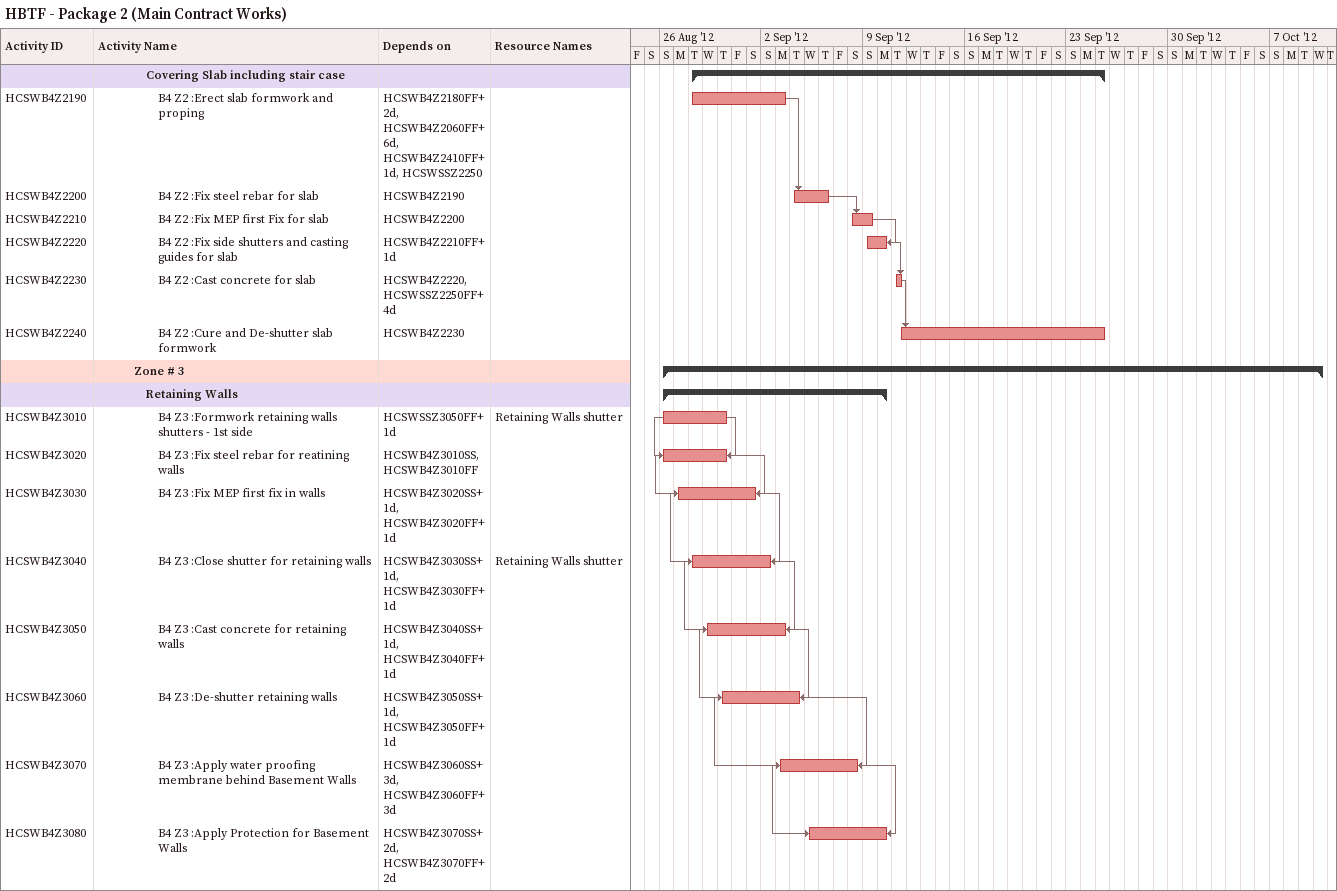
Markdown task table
HBTF - Package 2 (Main Contract Works)

| ID | Level | Task | Start | Finish | Predecessors | Resources |
|---|---|---|---|---|---|---|
|  | 5 | **Covering Slab including stair case** | 2012-08-28 | 2012-09-25 |  |  |
| HCSWB4Z2190 | 6 | B4 Z2 :Erect slab formwork and proping | 2012-08-28 | 2012-09-03 | HCSWB4Z2180FF+2d, HCSWB4Z2060FF+6d, HCSWB4Z2410FF+1d, HCSWSSZ2250 |  |
| HCSWB4Z2200 | 6 | B4 Z2 :Fix steel rebar for slab | 2012-09-04 | 2012-09-06 | HCSWB4Z2190 |  |
| HCSWB4Z2210 | 6 | B4 Z2 :Fix MEP first Fix for slab | 2012-09-08 | 2012-09-09 | HCSWB4Z2200 |  |
| HCSWB4Z2220 | 6 | B4 Z2 :Fix side shutters and casting guides for slab | 2012-09-09 | 2012-09-10 | HCSWB4Z2210FF+1d |  |
| HCSWB4Z2230 | 6 | B4 Z2 :Cast concrete for slab | 2012-09-11 | 2012-09-11 | HCSWB4Z2220, HCSWSSZ2250FF+4d |  |
| HCSWB4Z2240 | 6 | B4 Z2 :Cure and De-shutter slab formwork | 2012-09-11 | 2012-09-25 | HCSWB4Z2230 |  |
|  | 4 | **Zone # 3** | 2012-08-26 | 2012-10-10 |  |  |
|  | 5 | **Retaining Walls** | 2012-08-26 | 2012-09-10 |  |  |
| HCSWB4Z3010 | 6 | B4 Z3 :Formwork retaining walls shutters - 1st side | 2012-08-26 | 2012-08-30 | HCSWSSZ3050FF+1d | Retaining Walls shutter |
| HCSWB4Z3020 | 6 | B4 Z3 :Fix steel rebar for reatining walls | 2012-08-26 | 2012-08-30 | HCSWB4Z3010SS, HCSWB4Z3010FF |  |
| HCSWB4Z3030 | 6 | B4 Z3 :Fix MEP first fix in walls | 2012-08-27 | 2012-09-01 | HCSWB4Z3020SS+1d, HCSWB4Z3020FF+1d |  |
| HCSWB4Z3040 | 6 | B4 Z3 :Close shutter for retaining walls | 2012-08-28 | 2012-09-02 | HCSWB4Z3030SS+1d, HCSWB4Z3030FF+1d | Retaining Walls shutter |
| HCSWB4Z3050 | 6 | B4 Z3 :Cast concrete for retaining walls | 2012-08-29 | 2012-09-03 | HCSWB4Z3040SS+1d, HCSWB4Z3040FF+1d |  |
| HCSWB4Z3060 | 6 | B4 Z3 :De-shutter retaining walls | 2012-08-30 | 2012-09-04 | HCSWB4Z3050SS+1d, HCSWB4Z3050FF+1d |  |
| HCSWB4Z3070 | 6 | B4 Z3 :Apply water proofing membrane behind Basement Walls | 2012-09-03 | 2012-09-08 | HCSWB4Z3060SS+3d, HCSWB4Z3060FF+3d |  |
| HCSWB4Z3080 | 6 | B4 Z3 :Apply Protection for Basement Walls | 2012-09-05 | 2012-09-10 | HCSWB4Z3070SS+2d, HCSWB4Z3070FF+2d |  |
